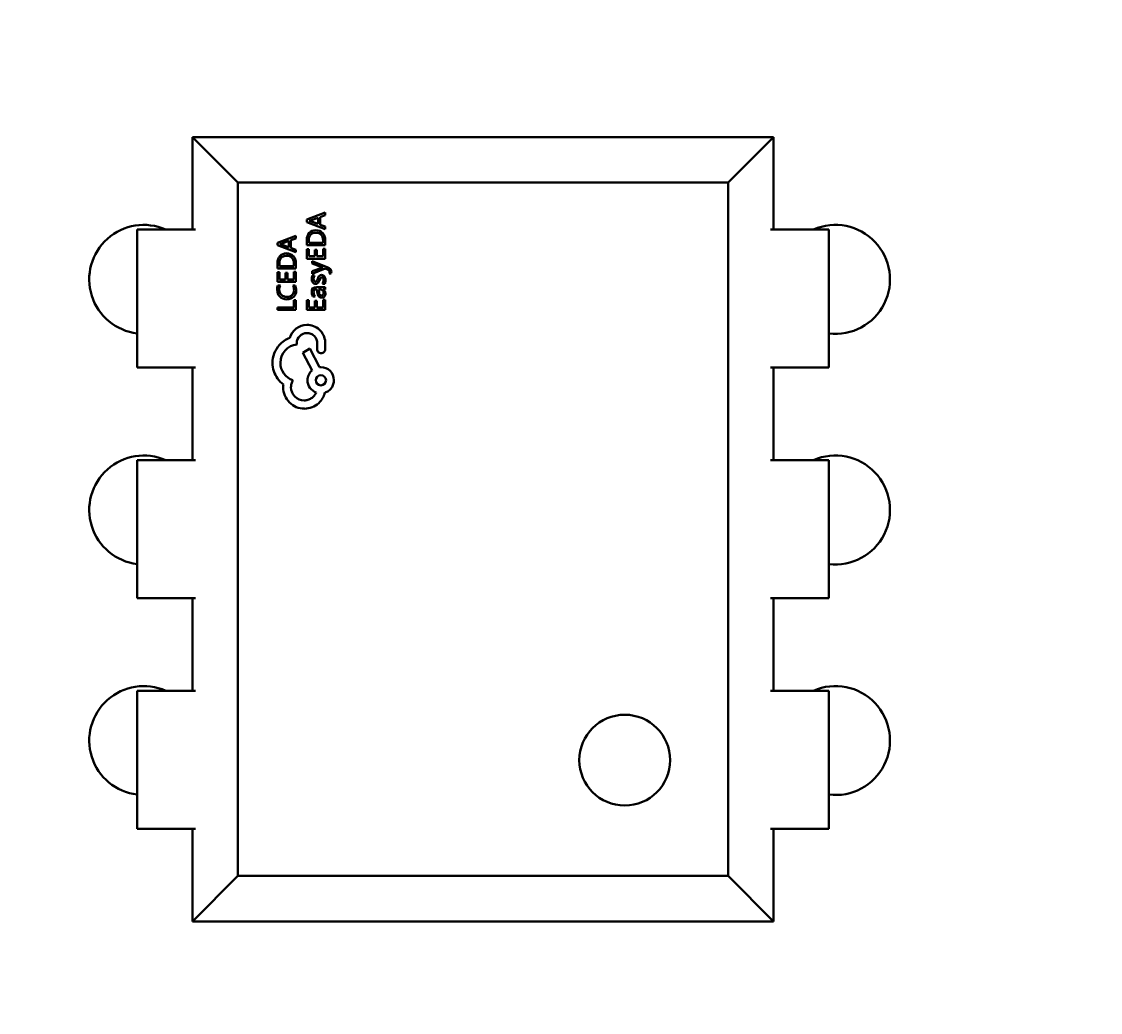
# Model space of a CAD drawing. Header units: millimetres. Extents: x 0 to 841, y 0 to 594.
# Drawn here: x 470.15 to 482.03, y 247.89 to 258.81 of the extents above; entities that cross this region are included whole.
import ezdxf

# ---------------------------------------------------------------- set-up
doc = ezdxf.new("R2010")
doc.units = ezdxf.units.MM
doc.layers.add('Hatch (ISO)', color=7, linetype='Continuous', lineweight=18)
doc.layers.add('Visible (ISO)', color=7, linetype='Continuous', lineweight=50)

msp = doc.modelspace()

# ---------------------------------------------------------------- hatches: boundary and pattern name
at = {"layer": 'Hatch (ISO)'}
h = msp.add_hatch(dxfattribs=at)
h.set_pattern_fill('ANSI31', color=256, scale=25.4, style=0)
h.set_pattern_definition([(45, (0, 0), (-2.245064, 2.245064), [])])
edge = h.paths.add_edge_path()
edge.add_ellipse((416.288, 307.621), major_axis=(-9.758, 2.186), ratio=1, start_angle=270, end_angle=282.6294)
edge.add_line((416.288, 317.621), (382.416, 317.621))
edge.add_ellipse((382.416, 312.621), major_axis=(-5, 0), ratio=1, start_angle=270, end_angle=360)
edge.add_line((377.416, 312.621), (377.416, 210.621))
edge.add_ellipse((382.416, 210.621), major_axis=(0, -5), ratio=1, start_angle=270, end_angle=360)
edge.add_line((382.416, 205.621), (416.288, 205.621))
edge.add_ellipse((416.288, 215.621), major_axis=(10, 0), ratio=1, start_angle=270, end_angle=282.6294)
edge.add_ellipse((445.416, 85.621), major_axis=(120.242, 26.942), ratio=1, start_angle=64.74122, end_angle=90, ccw=False)
edge.add_ellipse((474.544, 215.621), major_axis=(9.758, -2.186), ratio=1, start_angle=270, end_angle=282.6294)
edge.add_line((474.544, 205.621), (558.416, 205.621))
edge.add_ellipse((558.416, 210.621), major_axis=(5, 0), ratio=1, start_angle=270, end_angle=360)
edge.add_line((563.416, 210.621), (563.416, 312.621))
edge.add_ellipse((558.416, 312.621), major_axis=(0, 5), ratio=1, start_angle=270, end_angle=360)
edge.add_line((558.416, 317.621), (474.544, 317.621))
edge.add_ellipse((474.544, 307.621), major_axis=(-10, 0), ratio=1, start_angle=270, end_angle=282.6294)
edge.add_ellipse((445.416, 437.621), major_axis=(-120.242, -26.942), ratio=1, start_angle=64.74122, end_angle=90, ccw=False)
edge = h.paths.add_edge_path(flags=0)
edge.add_line((388.916, 208.621), (388.916, 210.621))
edge.add_ellipse((382.416, 210.621), major_axis=(0, 6.5), ratio=1, start_angle=270, end_angle=363.5049)
edge.add_line((382.019, 217.108), (380.416, 217.108))
edge.add_line((380.416, 217.108), (380.416, 221.814))
edge.add_spline(control_points=[(380.416, 221.814), (380.416, 222.421), (380.5, 223.145), (380.692, 224.324), (380.822, 224.956), (381.036, 226.225), (381.109, 226.863), (381.109, 228.037), (381.036, 228.675), (380.822, 229.944), (380.692, 230.576), (380.5, 231.755), (380.416, 232.479), (380.416, 233.086)], knot_values=[1.346639, 1.346639, 1.346639, 1.346639, 1.528836, 1.528836, 1.705012, 1.705012, 1.881187, 1.881187, 2.057362, 2.057362, 2.233538, 2.233538, 2.415734, 2.415734, 2.415734, 2.415734], degree=3, periodic=0)
edge.add_line((380.416, 233.086), (380.416, 241.621))
edge.add_ellipse((380.416, 244.121), major_axis=(2.5, 0), ratio=1, start_angle=270, end_angle=450)
edge.add_line((380.416, 246.621), (380.416, 276.621))
edge.add_ellipse((380.416, 279.121), major_axis=(2.5, 0), ratio=1, start_angle=270, end_angle=450)
edge.add_line((380.416, 281.621), (380.416, 306.121))
edge.add_line((380.416, 306.121), (382.489, 306.121))
edge.add_ellipse((382.416, 312.621), major_axis=(6.5, 0.073), ratio=1, start_angle=270, end_angle=359.355)
edge.add_line((388.916, 312.621), (388.916, 314.621))
edge.add_line((388.916, 314.621), (416.288, 314.621))
edge.add_ellipse((416.288, 307.621), major_axis=(7, 0), ratio=1, start_angle=77.3706, end_angle=90, ccw=False)
edge.add_ellipse((445.416, 437.621), major_axis=(123.169, -27.598), ratio=1, start_angle=270, end_angle=279.22446)
edge.add_ellipse((445.416, 311.397), major_axis=(-0.223, -7.497), ratio=1, start_angle=270, end_angle=453.4049)
edge.add_ellipse((445.416, 437.621), major_axis=(126.001, 7.497), ratio=1, start_angle=270, end_angle=279.22446)
edge.add_ellipse((474.544, 307.621), major_axis=(6.831, 1.531), ratio=1, start_angle=77.3706, end_angle=90, ccw=False)
edge.add_line((474.544, 314.621), (535.916, 314.621))
edge.add_ellipse((538.416, 314.621), major_axis=(0, -2.5), ratio=1, start_angle=270, end_angle=450)
edge.add_line((540.916, 314.621), (551.918, 314.621))
edge.add_line((551.918, 314.621), (551.918, 312.445))
edge.add_ellipse((558.416, 312.621), major_axis=(0.176, -6.498), ratio=1, start_angle=270, end_angle=359.0971)
edge.add_line((558.489, 306.121), (560.416, 306.121))
edge.add_line((560.416, 306.121), (560.416, 217.108))
edge.add_line((560.416, 217.108), (558.813, 217.108))
edge.add_ellipse((558.416, 210.621), major_axis=(-6.488, 0.397), ratio=1, start_angle=270, end_angle=361.9571)
edge.add_line((551.918, 210.796), (551.918, 208.621))
edge.add_line((551.918, 208.621), (540.916, 208.621))
edge.add_ellipse((538.416, 208.621), major_axis=(0, 2.5), ratio=1, start_angle=270, end_angle=450)
edge.add_line((535.916, 208.621), (474.544, 208.621))
edge.add_ellipse((474.544, 215.621), major_axis=(-7, 0), ratio=1, start_angle=77.3706, end_angle=90, ccw=False)
edge.add_ellipse((445.416, 85.621), major_axis=(-123.169, 27.598), ratio=1, start_angle=270, end_angle=279.22446)
edge.add_ellipse((445.416, 211.844), major_axis=(0.223, 7.497), ratio=1, start_angle=270, end_angle=453.4049)
edge.add_ellipse((445.416, 85.621), major_axis=(-126.001, -7.497), ratio=1, start_angle=270, end_angle=279.22446)
edge.add_ellipse((416.288, 215.621), major_axis=(-6.831, -1.531), ratio=1, start_angle=77.3706, end_angle=90, ccw=False)
edge.add_line((416.288, 208.621), (388.916, 208.621))
edge = h.paths.add_edge_path(flags=0)
edge.add_ellipse((557.666, 211.371), major_axis=(0, 2.172), ratio=1, start_angle=0, end_angle=360)
edge = h.paths.add_edge_path(flags=0)
edge.add_ellipse((557.666, 311.871), major_axis=(0, 2.172), ratio=1, start_angle=0, end_angle=360)
edge = h.paths.add_edge_path(flags=0)
edge.add_ellipse((383.166, 311.871), major_axis=(0, 2.172), ratio=1, start_angle=0, end_angle=360)
edge = h.paths.add_edge_path(flags=0)
edge.add_ellipse((383.166, 211.371), major_axis=(0, 2.172), ratio=1, start_angle=0, end_angle=360)
edge = h.paths.add_edge_path(flags=0)
edge.add_ellipse((445.416, 214.344), major_axis=(0, 2), ratio=1, start_angle=0, end_angle=360)
edge = h.paths.add_edge_path(flags=0)
edge.add_ellipse((445.416, 308.897), major_axis=(0, 2), ratio=1, start_angle=0, end_angle=360)

# ---------------------------------------------------------------- linework, layer by layer
at = {"layer": 'Visible (ISO)'}
for p, q in [((478.431, 257.535), (472.031, 257.535)), ((472.031, 257.535), (472.031, 256.515)), ((472.031, 257.535), (472.531, 257.035)), ((478.431, 257.535), (477.931, 257.035)), ((478.431, 256.515), (478.431, 257.535)), ((477.931, 257.035), (472.531, 257.035)), ((472.531, 257.035), (472.531, 249.395)), ((477.931, 249.395), (477.931, 257.035)), ((473.492, 256.703), (473.289, 256.625)), ((473.492, 256.674), (473.492, 256.703)), ((473.289, 256.625), (473.289, 256.597)), ((473.289, 256.597), (473.492, 256.52)), ((473.315, 256.611), (473.315, 256.61)), ((473.413, 256.645), (473.329, 256.614)), ((473.329, 256.607), (473.413, 256.577)), ((473.413, 256.577), (473.413, 256.645)), ((473.436, 256.653), (473.492, 256.674)), ((473.436, 256.568), (473.436, 256.653)), ((473.492, 256.549), (473.436, 256.568)), ((471.921, 256.515), (471.421, 256.515)), ((471.421, 256.515), (471.421, 254.995)), ((472.063, 256.515), (471.921, 256.515)), ((473.169, 256.448), (472.966, 256.371)), ((473.169, 256.419), (473.169, 256.448)), ((473.492, 256.52), (473.492, 256.549)), ((478.541, 256.515), (478.398, 256.515)), ((479.041, 256.515), (478.541, 256.515)), ((479.041, 256.515), (479.041, 254.995)), ((472.966, 256.371), (472.966, 256.343)), ((472.966, 256.343), (473.169, 256.265)), ((472.992, 256.356), (472.992, 256.356)), ((473.091, 256.39), (473.006, 256.359)), ((473.006, 256.352), (473.091, 256.322)), ((473.091, 256.322), (473.091, 256.39)), ((473.114, 256.398), (473.169, 256.419)), ((473.114, 256.314), (473.114, 256.398)), ((473.289, 256.401), (473.289, 256.343)), ((473.289, 256.343), (473.492, 256.343)), ((473.312, 256.4), (473.312, 256.369)), ((473.312, 256.369), (473.469, 256.369)), ((473.469, 256.369), (473.469, 256.399)), ((473.492, 256.343), (473.492, 256.399)), ((473.169, 256.294), (473.114, 256.314)), ((473.169, 256.265), (473.169, 256.294)), ((473.312, 256.3), (473.289, 256.3)), ((473.289, 256.3), (473.289, 256.195)), ((473.312, 256.221), (473.312, 256.3)), ((473.377, 256.221), (473.312, 256.221)), ((473.4, 256.294), (473.377, 256.294)), ((473.377, 256.294), (473.377, 256.221)), ((473.4, 256.221), (473.4, 256.294)), ((473.469, 256.221), (473.4, 256.221)), ((473.492, 256.304), (473.469, 256.304)), ((473.469, 256.304), (473.469, 256.221)), ((473.492, 256.195), (473.492, 256.304)), ((472.966, 256.146), (472.966, 256.088)), ((472.966, 256.088), (473.169, 256.088)), ((472.989, 256.145), (472.989, 256.114)), ((472.989, 256.114), (473.146, 256.114)), ((473.146, 256.114), (473.146, 256.144)), ((473.169, 256.088), (473.169, 256.144)), ((473.289, 256.195), (473.492, 256.195)), ((473.347, 256.168), (473.347, 256.141)), ((473.514, 256.102), (473.347, 256.168)), ((473.347, 256.141), (473.456, 256.102)), ((473.456, 256.095), (473.347, 256.057)), ((473.347, 256.028), (473.492, 256.085)), ((473.468, 256.098), (473.456, 256.095)), ((473.468, 256.098), (473.468, 256.098)), ((473.492, 256.085), (473.518, 256.074)), ((472.989, 256.045), (472.966, 256.045)), ((472.966, 256.045), (472.966, 255.94)), ((472.989, 255.967), (472.989, 256.045)), ((473.054, 255.967), (472.989, 255.967)), ((473.078, 256.039), (473.054, 256.039)), ((473.054, 256.039), (473.054, 255.967)), ((473.078, 255.967), (473.078, 256.039)), ((473.146, 255.967), (473.078, 255.967)), ((473.169, 256.05), (473.146, 256.05)), ((473.146, 256.05), (473.146, 255.967)), ((473.169, 255.94), (473.169, 256.05)), ((473.347, 256.057), (473.347, 256.028)), ((473.375, 256.008), (473.35, 256.008)), ((473.536, 256.033), (473.558, 256.033)), ((472.966, 255.94), (473.169, 255.94)), ((472.998, 255.9), (472.971, 255.9)), ((473.161, 255.9), (473.136, 255.9)), ((473.492, 255.882), (473.398, 255.882)), ((473.4, 255.857), (473.406, 255.814)), ((473.419, 255.857), (473.424, 255.823)), ((473.433, 255.857), (473.419, 255.857)), ((473.461, 255.917), (473.487, 255.917)), ((473.47, 255.856), (473.47, 255.857)), ((473.47, 255.857), (473.492, 255.857)), ((473.492, 255.857), (473.492, 255.882)), ((473.169, 255.739), (473.146, 255.739)), ((473.146, 255.739), (473.146, 255.658)), ((473.169, 255.632), (473.169, 255.739)), ((473.312, 255.737), (473.289, 255.737)), ((473.289, 255.737), (473.289, 255.632)), ((473.312, 255.658), (473.312, 255.737)), ((473.357, 255.78), (473.382, 255.78)), ((473.4, 255.731), (473.377, 255.731)), ((473.377, 255.731), (473.377, 255.658)), ((473.4, 255.658), (473.4, 255.731)), ((473.492, 255.741), (473.469, 255.741)), ((473.469, 255.741), (473.469, 255.658)), ((473.492, 255.632), (473.492, 255.741)), ((473.146, 255.658), (472.966, 255.658)), ((472.966, 255.658), (472.966, 255.632)), ((472.966, 255.632), (473.169, 255.632)), ((473.289, 255.632), (473.492, 255.632)), ((473.377, 255.658), (473.312, 255.658)), ((473.469, 255.658), (473.4, 255.658)), ((473.179, 255.251), (473.179, 255.263)), ((473.404, 255.272), (473.404, 255.206)), ((473.493, 255.195), (473.493, 255.28)), ((473.322, 255.204), (473.245, 255.159)), ((473.245, 255.159), (473.347, 254.965)), ((473.429, 255.001), (473.322, 255.204)), ((471.421, 254.995), (471.921, 254.995)), ((471.921, 254.995), (472.063, 254.995)), ((472.031, 254.995), (472.031, 253.975)), ((473.444, 255.001), (473.429, 255.001)), ((478.398, 254.995), (478.541, 254.995)), ((478.431, 253.975), (478.431, 254.995)), ((478.541, 254.995), (479.041, 254.995)), ((471.921, 253.975), (471.421, 253.975)), ((471.421, 253.975), (471.421, 252.455)), ((472.063, 253.975), (471.921, 253.975)), ((478.541, 253.975), (478.398, 253.975)), ((479.041, 253.975), (478.541, 253.975)), ((479.041, 253.975), (479.041, 252.455)), ((471.421, 252.455), (471.921, 252.455)), ((471.921, 252.455), (472.063, 252.455)), ((472.031, 252.455), (472.031, 251.435)), ((478.398, 252.455), (478.541, 252.455)), ((478.431, 251.435), (478.431, 252.455)), ((478.541, 252.455), (479.041, 252.455)), ((471.921, 251.435), (471.421, 251.435)), ((471.421, 251.435), (471.421, 249.915)), ((472.063, 251.435), (471.921, 251.435)), ((478.541, 251.435), (478.398, 251.435)), ((479.041, 251.435), (478.541, 251.435)), ((479.041, 251.435), (479.041, 249.915)), ((471.421, 249.915), (471.921, 249.915)), ((471.921, 249.915), (472.063, 249.915)), ((472.031, 249.915), (472.031, 248.895)), ((478.398, 249.915), (478.541, 249.915)), ((478.431, 248.895), (478.431, 249.915)), ((478.541, 249.915), (479.041, 249.915)), ((472.031, 248.895), (472.531, 249.395)), ((472.531, 249.395), (477.931, 249.395)), ((478.431, 248.895), (477.931, 249.395)), ((472.031, 248.895), (478.431, 248.895))]:
    msp.add_line(p, q, dxfattribs=at)
msp.add_circle((476.791, 250.671), 0.5, dxfattribs=at)
for centre, start, end in [((471.493, 255.967), 66.1241, 263.0865), ((479.113, 255.967), 263.0865, 113.8756), ((471.493, 253.427), 66.1241, 263.0865), ((479.113, 253.427), 263.0865, 113.8756), ((471.493, 250.887), 66.1241, 263.0866), ((479.113, 250.887), 263.0866, 113.8756)]:
    msp.add_arc(centre, 0.6, start, end, dxfattribs=at)
for centre, major_axis, ratio, start_param, end_param in [((486.503, 246.639), (13.175, -9.816), 0.066126, 3.136953, 3.190818), ((476.823, 252.388), (-3.486, 4.077), 0.103718, 6.194741, 6.299185), ((459.487, 233.591), (13.956, 22.903), 0.058151, 6.266862, 6.318605), ((468.244, 249.895), (5.197, 6.57), 0.088029, 6.271455, 6.352716), ((465.552, 250.053), (7.9, 6.401), 0.081091, 6.217575, 6.290791), ((455.751, 245.371), (17.724, 11.092), 0.069256, 6.239872, 6.296552), ((486.18, 246.384), (13.175, -9.816), 0.066126, 3.136953, 3.190818), ((476.5, 252.133), (-3.486, 4.077), 0.103718, 6.194741, 6.299185), ((459.165, 233.336), (13.956, 22.903), 0.058151, 6.266862, 6.318605), ((467.921, 249.641), (5.197, 6.57), 0.088029, 6.271455, 6.352716), ((465.229, 249.799), (7.9, 6.401), 0.081091, 6.217575, 6.290791), ((455.429, 245.116), (17.724, 11.092), 0.069256, 6.239872, 6.296552), ((473.664, 257.404), (0.271, 1.458), 0.038733, 3.205675, 3.341922), ((473.442, 255.596), (-0.003, 0.415), 0.172865, 0.150241, 0.427799), ((474.617, 253.839), (-1.183, 2.172), 0.115, 6.220642, 6.309192), ((473.393, 255.675), (0.053, 0.31), 0.092739, 0.158987, 0.458158), ((472.64, 254.435), (0.831, 1.576), 0.138063, 6.211748, 6.35583), ((467.79, 247.297), (5.675, 8.689), 0.038112, 6.224894, 6.30807), ((472.048, 254.763), (1.432, 1.239), 0.165872, 6.140655, 6.267037), ((473.516, 256.094), (-0.0315, 0.0737), 0.416627, 3.605484, 3.914095), ((473.947, 254.709), (-0.959, 1.214), 0.183486, 0.098091, 0.22818), ((467.314, 259.145), (-5.826, 3.335), 0.097346, 3.111542, 3.197252), ((471.294, 254.824), (-1.842, -1.074), 0.20241, 3.024148, 3.145399), ((483.437, 247.522), (-10.067, 8.325), 0.041306, 6.233277, 6.317329), ((473.442, 256.093), (0.065, 0.148), 0.308323, 2.953667, 3.27707), ((473.035, 256.571), (-0.37, 0.65), 0.212187, 3.021435, 3.170188), ((473.425, 256.719), (0.025, 0.797), 0.112393, 3.231673, 3.439607), ((472.513, 255.35), (0.958, 0.486), 0.178116, 6.193132, 6.3503), ((469.822, 253.798), (3.667, 2.039), 0.103328, 6.225803, 6.3446), ((469.198, 258.606), (4.285, -2.696), 0.118939, 0.011679, 0.074684), ((467.035, 264.545), (-6.099, 8.779), 0.091427, 3.07816, 3.155207), ((473.826, 256.294), (0.391, 0.498), 0.179873, 3.117946, 3.28212), ((472.71, 256.365), (0.76, -0.564), 0.157797, 6.268864, 6.399838), ((468.688, 259.37), (4.799, -3.589), 0.081663, 6.275199, 6.344189), ((473.289, 255.265), (0.194, 0.059), 0.988956, 0.525582, 1.2729), ((473.247, 255.249), (0.237, 0.075), 0.895466, 6.08302, 6.754291), ((473.15, 255.05), (0.115, 0.27), 0.837988, 0.664941, 1.170004), ((473.229, 255.059), (0.305, 0.093), 0.934799, 2.161009, 2.863779), ((473.411, 255.09), (0.493, 0.103), 0.759986, 2.983563, 3.463545), ((473.298, 254.787), (0.261, 0.071), 0.926516, 2.894555, 3.629146), ((472.527, 255.223), (0.936, -0.567), 0.458145, 6.150337, 6.420277), ((473.263, 254.771), (0.231, 0.013), 0.986122, 3.865476, 4.657271), ((473.27, 254.764), (0.2, 0.11), 0.961885, 4.194335, 4.952705)]:
    msp.add_ellipse(centre, major_axis=major_axis, ratio=ratio, start_param=start_param, end_param=end_param, dxfattribs=at)
for points in [[(473.329, 256.614), (473.326, 256.613), (473.321, 256.612), (473.315, 256.611)], [(473.315, 256.61), (473.321, 256.609), (473.325, 256.608), (473.329, 256.607)], [(473.316, 256.478), (473.298, 256.457), (473.289, 256.432), (473.289, 256.401)], [(473.388, 256.508), (473.358, 256.508), (473.334, 256.498), (473.316, 256.478)], [(473.006, 256.359), (473.003, 256.358), (472.999, 256.357), (472.992, 256.356)], [(472.992, 256.356), (472.998, 256.355), (473.003, 256.354), (473.006, 256.352)], [(472.993, 256.223), (472.975, 256.203), (472.966, 256.177), (472.966, 256.146)], [(473.065, 256.254), (473.035, 256.254), (473.011, 256.244), (472.993, 256.223)], [(473.456, 256.102), (473.461, 256.1), (473.465, 256.099), (473.468, 256.098)], [(473.56, 256.05), (473.56, 256.072), (473.545, 256.089), (473.514, 256.102)], [(473.35, 256.008), (473.345, 255.997), (473.343, 255.986), (473.343, 255.974)], [(473.343, 255.974), (473.343, 255.958), (473.347, 255.944), (473.355, 255.933)], [(473.364, 255.971), (473.364, 255.985), (473.368, 255.997), (473.375, 256.008)], [(473.369, 255.951), (473.366, 255.956), (473.364, 255.963), (473.364, 255.971)], [(473.441, 255.982), (473.445, 255.987), (473.449, 255.989), (473.455, 255.989)], [(473.518, 256.074), (473.532, 256.068), (473.539, 256.06), (473.539, 256.048)], [(473.539, 256.048), (473.539, 256.043), (473.538, 256.038), (473.536, 256.033)], [(472.963, 255.851), (472.963, 255.821), (472.973, 255.796), (472.992, 255.777)], [(472.986, 255.852), (472.986, 255.869), (472.99, 255.885), (472.998, 255.9)], [(473.009, 255.796), (472.994, 255.811), (472.986, 255.829), (472.986, 255.852)], [(473.173, 255.843), (473.173, 255.866), (473.169, 255.885), (473.161, 255.9)], [(473.398, 255.882), (473.362, 255.882), (473.343, 255.865), (473.343, 255.83)], [(473.355, 255.933), (473.363, 255.922), (473.373, 255.917), (473.386, 255.917)], [(473.397, 255.949), (473.394, 255.945), (473.389, 255.943), (473.384, 255.943)], [(473.463, 255.846), (473.455, 255.853), (473.445, 255.857), (473.433, 255.857)], [(473.475, 255.959), (473.475, 255.944), (473.47, 255.93), (473.461, 255.917)], [(472.992, 255.777), (473.012, 255.757), (473.039, 255.747), (473.071, 255.747)], [(473.07, 255.775), (473.044, 255.775), (473.024, 255.782), (473.009, 255.796)], [(473.128, 255.795), (473.114, 255.782), (473.094, 255.775), (473.07, 255.775)], [(473.145, 255.774), (473.164, 255.791), (473.173, 255.814), (473.173, 255.843)], [(473.343, 255.83), (473.343, 255.811), (473.348, 255.794), (473.357, 255.78)], [(473.382, 255.78), (473.37, 255.794), (473.364, 255.81), (473.364, 255.827)], [(473.406, 255.814), (473.41, 255.782), (473.426, 255.766), (473.453, 255.766)], [(473.424, 255.823), (473.425, 255.811), (473.428, 255.803), (473.433, 255.798)], [(473.451, 255.791), (473.458, 255.791), (473.464, 255.794), (473.468, 255.799)], [(473.453, 255.766), (473.466, 255.766), (473.476, 255.77), (473.484, 255.778)], [(473.29, 255.465), (473.203, 255.464), (473.127, 255.405), (473.101, 255.322)], [(473.179, 255.263), (473.179, 255.325), (473.229, 255.376), (473.292, 255.376)], [(472.998, 255.049), (472.998, 255.153), (473.078, 255.24), (473.179, 255.251)], [(473.404, 255.206), (473.404, 255.204), (473.403, 255.201), (473.403, 255.198)], [(473.137, 254.855), (473.056, 254.883), (472.998, 254.958), (472.998, 255.049)], [(473.588, 254.857), (473.588, 254.936), (473.523, 255.001), (473.444, 255.001)], [(472.968, 254.874), (472.985, 254.849), (473.007, 254.829), (473.031, 254.81)], [(473.031, 254.81), (473.03, 254.799), (473.029, 254.789), (473.029, 254.777)], [(473.26, 254.634), (473.18, 254.634), (473.115, 254.699), (473.115, 254.778)], [(473.297, 254.857), (473.297, 254.794), (473.338, 254.741), (473.393, 254.721)]]:
    msp.add_open_spline(points, degree=3, dxfattribs=at)
for points, knots in [([(473.292, 255.376), (473.306, 255.376), (473.32, 255.373), (473.347, 255.363), (473.359, 255.355), (473.379, 255.336), (473.387, 255.325), (473.4, 255.3), (473.403, 255.286), (473.404, 255.272)], [-0.01699175, -0.01699175, -0.01699175, -0.01699175, -0.01265521, -0.01265521, -0.00847509, -0.00847509, -0.00431872, -0.00431872, 0, 0, 0, 0]), ([(473.403, 255.198), (473.403, 255.192), (473.404, 255.186), (473.409, 255.175), (473.412, 255.17), (473.42, 255.162), (473.425, 255.159), (473.436, 255.154), (473.442, 255.153), (473.448, 255.153)], [-0.007072605, -0.007072605, -0.007072605, -0.007072605, -0.005329969, -0.005329969, -0.003536303, -0.003536303, -0.001742637, -0.001742637, 0, 0, 0, 0]), ([(473.448, 255.153), (473.454, 255.153), (473.459, 255.154), (473.47, 255.158), (473.474, 255.161), (473.482, 255.169), (473.486, 255.174), (473.491, 255.184), (473.492, 255.189), (473.493, 255.195)], [-0.006766812, -0.006766812, -0.006766812, -0.006766812, -0.005056511, -0.005056511, -0.003378428, -0.003378428, -0.001706111, -0.001706111, 0, 0, 0, 0]), ([(473.347, 254.965), (473.339, 254.958), (473.332, 254.951), (473.32, 254.935), (473.315, 254.926), (473.306, 254.907), (473.303, 254.898), (473.299, 254.877), (473.297, 254.867), (473.297, 254.857)], [-0.01230739, -0.01230739, -0.01230739, -0.01230739, -0.00925962, -0.00925962, -0.00618826, -0.00618826, -0.00314454, -0.00314454, 0, 0, 0, 0]), ([(473.501, 254.855), (473.501, 254.887), (473.475, 254.911), (473.445, 254.911), (473.413, 254.911), (473.389, 254.885), (473.389, 254.855)], [0, 0, 0, 0, 1, 1, 1, 2, 2, 2, 2]), ([(473.115, 254.778), (473.115, 254.792), (473.117, 254.805), (473.125, 254.831), (473.13, 254.844), (473.137, 254.855)], [-0.008002984, -0.008002984, -0.008002984, -0.008002984, -0.004044902, -0.004044902, 0, 0, 0, 0]), ([(473.389, 254.855), (473.389, 254.825), (473.413, 254.799), (473.477, 254.799), (473.501, 254.825), (473.501, 254.855)], [2, 2, 2, 2, 3, 3, 4, 4, 4, 4]), ([(473.49, 254.719), (473.504, 254.724), (473.518, 254.731), (473.542, 254.749), (473.552, 254.759), (473.57, 254.784), (473.576, 254.797), (473.586, 254.826), (473.588, 254.841), (473.588, 254.857)], [-0.01812432, -0.01812432, -0.01812432, -0.01812432, -0.01358729, -0.01358729, -0.00910591, -0.00910591, -0.00463177, -0.00463177, 0, 0, 0, 0]), ([(473.393, 254.721), (473.387, 254.708), (473.379, 254.696), (473.361, 254.674), (473.35, 254.665), (473.327, 254.65), (473.315, 254.644), (473.288, 254.636), (473.274, 254.634), (473.26, 254.634)], [-0.01682851, -0.01682851, -0.01682851, -0.01682851, -0.01258407, -0.01258407, -0.00835385, -0.00835385, -0.00424984, -0.00424984, 0, 0, 0, 0])]:
    msp.add_open_spline(points, degree=3, knots=knots, dxfattribs=at)

doc.saveas('drawing.dxf')
